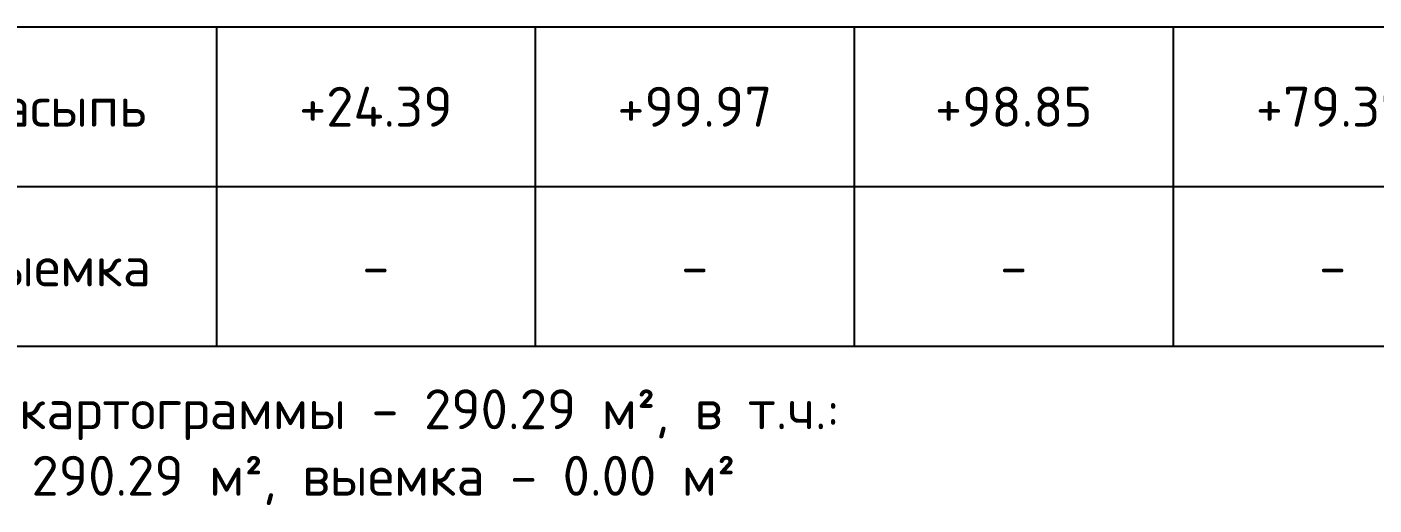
# Model space of a CAD drawing. Header units: metres. Extents: x 2302736 to 2305552, y 452304 to 453193.
# Drawn here: x 2305467.19 to 2305509.43, y 452672.69 to 452687.67 of the extents above; entities that cross this region are included whole.
import ezdxf

# ---------------------------------------------------------------- set-up
doc = ezdxf.new("R2010")
doc.units = ezdxf.units.M
doc.layers.add('ГП_ПЗМ', color=7, linetype='Continuous')
doc.layers.add('ПЗМ_3_Таблица объемов', color=7, linetype='Continuous')
doc.styles.add('СПДС', font='isocpeur.ttf')

# ---------------------------------------------------------------- blocks, each defined once
blk = doc.blocks.new('*T132')
at = {"layer": 'ПЗМ_3_Таблица объемов', "color": 0, "linetype": 'ByBlock', "lineweight": -2, "transparency": 16777216}
for p, q in [((0, 0), (87.5, 0)), ((0, 0), (0, -10)), ((3.75, 0), (3.75, -10)), ((13.75, 0), (13.75, -10)), ((23.75, 0), (23.75, -10)), ((33.75, 0), (33.75, -10)), ((43.75, 0), (43.75, -10)), ((53.75, 0), (53.75, -10)), ((63.75, 0), (63.75, -10)), ((73.75, 0), (73.75, -10)), ((77.5, 0), (77.5, -10)), ((87.5, 0), (87.5, -10)), ((3.75, -5), (73.75, -5)), ((77.5, -5), (87.5, -5)), ((0, -10), (87.5, -10))]:
    blk.add_line(p, q, dxfattribs=at)
at = {"layer": 'ПЗМ_3_Таблица объемов', "color": 0, "transparency": 16777216, "char_height": 1.25, "width": 9.98, "attachment_point": 5, "rotation": 90, "style": 'СПДС'}
for s, insert in [('Итого, м³', (1.875, -5)), ('Всего, м³', (75.625, -5))]:
    blk.add_mtext(s, dxfattribs=dict(at, insert=insert))
at = {"layer": 'ПЗМ_3_Таблица объемов', "color": 0, "transparency": 16777216, "char_height": 1.25, "width": 9.98, "attachment_point": 5, "style": 'СПДС'}
for s, insert in [('Насыпь', (8.75, -2.5)), ('+24.39', (18.75, -2.5)), ('+99.97', (28.75, -2.5)), ('+98.85', (38.75, -2.5)), ('+79.39', (48.75, -2.5)), ('+116.58', (58.75, -2.5)), ('+3.35', (68.75, -2.5)), ('+422.53', (82.5, -2.5)), ('Выемка', (8.75, -7.5)), ('-', (18.75, -7.5)), ('-', (28.75, -7.5)), ('-', (38.75, -7.5)), ('-', (48.75, -7.5)), ('-', (58.75, -7.5)), ('-', (68.75, -7.5)), ('-', (82.5, -7.5))]:
    blk.add_mtext(s, dxfattribs=dict(at, insert=insert))
blk = doc.blocks.new('ПЗМ площадка 3')
blk.add_blockref('*T132', (-69.808, 63.284))
at = {"layer": 'ПЗМ_3_Таблица объемов', "color": 7, "insert": (-69.808, 51.932), "char_height": 1.25, "attachment_point": 1, "style": 'СПДС'}
blk.add_mtext('Площадь картограммы - 290.29 м², в т.ч.: \\Pнасыпь - 290.29 м², выемка - 0.00 м²', dxfattribs=at)

msp = doc.modelspace()

# ---------------------------------------------------------------- block references
at = {"layer": 'ГП_ПЗМ', "color": 4}
msp.add_blockref('ПЗМ площадка 3', (2305529.187, 452624.387), dxfattribs=at)

doc.saveas('drawing.dxf')
